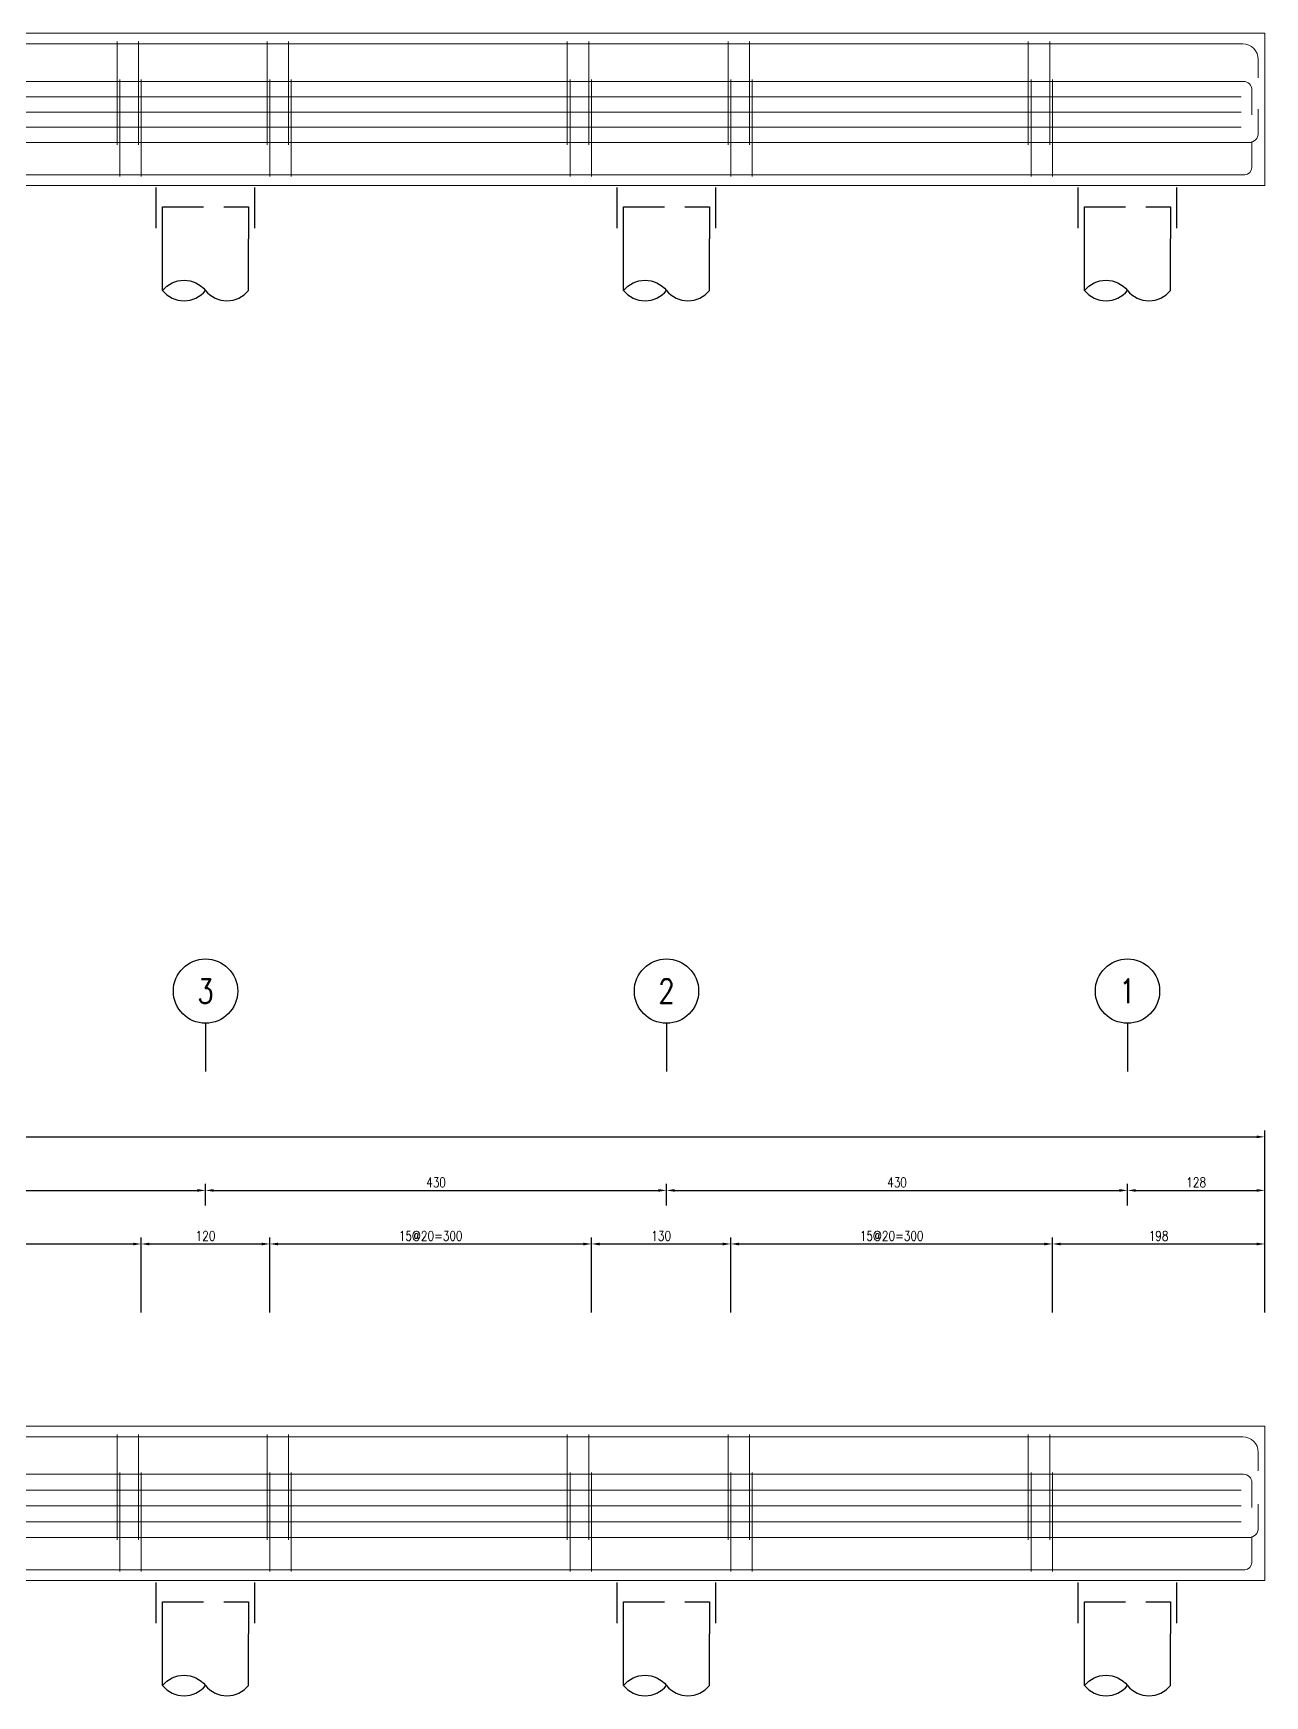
# Model space of a CAD drawing. Extents: x -4754 to 4976, y -19960 to 3841.
# Drawn here: x 2783 to 3932, y -3996 to -2445 of the extents above; entities that cross this region are included whole.
import ezdxf
from ezdxf.enums import TextEntityAlignment as Align

# ---------------------------------------------------------------- set-up
doc = ezdxf.new("R2010")
doc.units = 0
doc.header["$LTSCALE"] = 3
doc.linetypes.add('DASHED', pattern=[19.05, 12.7, -6.35])
doc.layers.get('0').update_dxf_attribs({"linetype": 'CONTINUOUS'})
doc.layers.add('HB_0', color=7, linetype='CONTINUOUS', transparency=0.5)
doc.layers.add('HB_DIM', color=1, linetype='CONTINUOUS')
doc.layers.add('鋼筋', color=3, linetype='CONTINUOUS')
doc.styles.get("Standard").update_dxf_attribs({"font": 'ROMANS.shx', "width": 0.8, "bigfont": 'chineset.shx'})
doc.dimstyles.new('30', dxfattribs={"dimscale": 3, "dimtxt": 3, "dimasz": 2.5, "dimexe": 2, "dimexo": 2, "dimgap": 1, "dimtad": 1, "dimdsep": 46, "dimtxsty": 'Standard', "dimcen": 0, "dimclrd": 256, "dimclre": 256, "dimclrt": 2, "dimadec": 0, "dimazin": 0, "dimtfac": 1, "dimtix": 1, "dimtmove": 2, "dimatfit": 3, "dimfxl": 1, "dimtolj": 1, "dimtzin": 0, "dimarcsym": 0})

# ---------------------------------------------------------------- blocks, each defined once
blk = doc.blocks.new('pile_vertical')
at = {"color": 252, "linetype": 'DASHED'}
for p, q in [((-46, -40), (-46, 0)), ((46, -40), (46, 0))]:
    blk.add_line(p, q, dxfattribs=at)
at = {"linetype": 'Continuous'}
for p, q in [((-40, -98.1), (-40, -50)), ((40, -98.1), (40, -50))]:
    blk.add_line(p, q, dxfattribs=at)
at = {"color": 252, "linetype": 'DASHED'}
blk.add_lwpolyline([(-40, -50), (-40, -20), (40, -20), (40, -50)], dxfattribs=at)
at = {"linetype": 'Continuous'}
for points in [[(-40, -98.1, -0.48), (0, -98.1, 0.48), (40, -98.1, 0.48)], [(-40, -98.1, 0.48), (0, -98.1, 0.48)]]:
    blk.add_lwpolyline(points, format="xyb", dxfattribs=at)
blk = doc.blocks.new('line_guide')
at = {"color": 4, "linetype": 'Continuous'}
blk.add_line((0, 0), (0, -45), dxfattribs=at)
blk.add_circle((0, 30), 30, dxfattribs=at)
at = {"color": 4, "linetype": 'Continuous', "width": 0.8}
blk.add_attdef('A', text='', height=22.5, dxfattribs=at).set_placement((0, 30), align=Align.MIDDLE)
blk = doc.blocks.new('*D162')
at = {"layer": 'HB_DIM', "linetype": 'Continuous', "lineweight": -2}
for p, q in [((2563.6, -3638.8), (2563.6, -3568.8)), ((2883.6, -3638.8), (2883.6, -3568.8)), ((2571.1, -3574.8), (2876.1, -3574.8))]:
    blk.add_line(p, q, dxfattribs=at)
at = {"layer": 'HB_DIM'}
for points in [[(2571.1, -3573.6), (2571.1, -3576.1), (2563.6, -3574.8)], [(2876.1, -3576.1), (2876.1, -3573.6), (2883.6, -3574.8)]]:
    blk.add_solid(points, dxfattribs=at)
at = {"layer": 'HB_DIM', "color": 2, "linetype": 'Continuous', "insert": (2723.6, -3567.3), "char_height": 9, "attachment_point": 5, "rotation": 0}
blk.add_mtext('\\A1;16@20=320', dxfattribs=at)
blk = doc.blocks.new('*D163')
at = {"layer": 'HB_DIM', "linetype": 'Continuous', "lineweight": -2}
for p, q in [((2883.6, -3638.8), (2883.6, -3568.8)), ((3003.6, -3638.8), (3003.6, -3568.8)), ((2891.1, -3574.8), (2996.1, -3574.8))]:
    blk.add_line(p, q, dxfattribs=at)
at = {"layer": 'HB_DIM'}
for points in [[(2891.1, -3573.6), (2891.1, -3576.1), (2883.6, -3574.8)], [(2996.1, -3576.1), (2996.1, -3573.6), (3003.6, -3574.8)]]:
    blk.add_solid(points, dxfattribs=at)
at = {"layer": 'HB_DIM', "color": 2, "linetype": 'Continuous', "insert": (2943.6, -3567.3), "char_height": 9, "attachment_point": 5, "rotation": 0}
blk.add_mtext('\\A1;120', dxfattribs=at)
blk = doc.blocks.new('*D164')
at = {"layer": 'HB_DIM', "linetype": 'Continuous', "lineweight": -2}
for p, q in [((3003.6, -3638.8), (3003.6, -3568.8)), ((3303.6, -3638.8), (3303.6, -3568.8)), ((3011.1, -3574.8), (3296.1, -3574.8))]:
    blk.add_line(p, q, dxfattribs=at)
at = {"layer": 'HB_DIM'}
for points in [[(3011.1, -3573.6), (3011.1, -3576.1), (3003.6, -3574.8)], [(3296.1, -3576.1), (3296.1, -3573.6), (3303.6, -3574.8)]]:
    blk.add_solid(points, dxfattribs=at)
at = {"layer": 'HB_DIM', "color": 2, "linetype": 'Continuous', "insert": (3153.6, -3567.3), "char_height": 9, "attachment_point": 5, "rotation": 0}
blk.add_mtext('\\A1;15@20=300', dxfattribs=at)
blk = doc.blocks.new('*D165')
at = {"layer": 'HB_DIM', "linetype": 'Continuous', "lineweight": -2}
for p, q in [((3303.6, -3638.8), (3303.6, -3568.8)), ((3433.6, -3638.8), (3433.6, -3568.8)), ((3311.1, -3574.8), (3426.1, -3574.8))]:
    blk.add_line(p, q, dxfattribs=at)
at = {"layer": 'HB_DIM'}
for points in [[(3311.1, -3573.6), (3311.1, -3576.1), (3303.6, -3574.8)], [(3426.1, -3576.1), (3426.1, -3573.6), (3433.6, -3574.8)]]:
    blk.add_solid(points, dxfattribs=at)
at = {"layer": 'HB_DIM', "color": 2, "linetype": 'Continuous', "insert": (3368.6, -3567.3), "char_height": 9, "attachment_point": 5, "rotation": 0}
blk.add_mtext('\\A1;130', dxfattribs=at)
blk = doc.blocks.new('*D166')
at = {"layer": 'HB_DIM', "linetype": 'Continuous', "lineweight": -2}
for p, q in [((3433.6, -3638.8), (3433.6, -3568.8)), ((3733.6, -3638.8), (3733.6, -3568.8)), ((3441.1, -3574.8), (3726.1, -3574.8))]:
    blk.add_line(p, q, dxfattribs=at)
at = {"layer": 'HB_DIM'}
for points in [[(3441.1, -3573.6), (3441.1, -3576.1), (3433.6, -3574.8)], [(3726.1, -3576.1), (3726.1, -3573.6), (3733.6, -3574.8)]]:
    blk.add_solid(points, dxfattribs=at)
at = {"layer": 'HB_DIM', "color": 2, "linetype": 'Continuous', "insert": (3583.6, -3567.3), "char_height": 9, "attachment_point": 5, "rotation": 0}
blk.add_mtext('\\A1;15@20=300', dxfattribs=at)
blk = doc.blocks.new('*D167')
at = {"layer": 'HB_DIM', "linetype": 'Continuous', "lineweight": -2}
for p, q in [((3733.6, -3638.8), (3733.6, -3568.8)), ((3931.6, -3638.8), (3931.6, -3568.8)), ((3741.1, -3574.8), (3924.1, -3574.8))]:
    blk.add_line(p, q, dxfattribs=at)
at = {"layer": 'HB_DIM'}
for points in [[(3741.1, -3573.6), (3741.1, -3576.1), (3733.6, -3574.8)], [(3924.1, -3576.1), (3924.1, -3573.6), (3931.6, -3574.8)]]:
    blk.add_solid(points, dxfattribs=at)
at = {"layer": 'HB_DIM', "color": 2, "linetype": 'Continuous', "insert": (3832.6, -3567.3), "char_height": 9, "attachment_point": 5, "rotation": 0}
blk.add_mtext('\\A1;198', dxfattribs=at)
blk = doc.blocks.new('*D168')
at = {"layer": 'HB_DIM', "linetype": 'Continuous', "lineweight": -2}
for p, q in [((-265.4, -3638.8), (-265.4, -3468.8)), ((-257.9, -3474.8), (3924.1, -3474.8)), ((3931.6, -3638.8), (3931.6, -3468.8))]:
    blk.add_line(p, q, dxfattribs=at)
at = {"layer": 'HB_DIM'}
for points in [[(-257.9, -3473.6), (-257.9, -3476.1), (-265.4, -3474.8)], [(3924.1, -3476.1), (3924.1, -3473.6), (3931.6, -3474.8)]]:
    blk.add_solid(points, dxfattribs=at)
at = {"layer": 'HB_DIM', "color": 2, "linetype": 'Continuous', "insert": (1833.1, -3467.3), "char_height": 9, "attachment_point": 5, "rotation": 0}
blk.add_mtext('\\A1;4197', dxfattribs=at)
blk = doc.blocks.new('*D176')
at = {"layer": 'HB_DIM', "linetype": 'Continuous', "lineweight": -2}
for p, q in [((2503.6, -3538.8), (2503.6, -3518.8)), ((2943.6, -3538.8), (2943.6, -3518.8)), ((2511.1, -3524.8), (2936.1, -3524.8))]:
    blk.add_line(p, q, dxfattribs=at)
at = {"layer": 'HB_DIM'}
for points in [[(2511.1, -3523.6), (2511.1, -3526.1), (2503.6, -3524.8)], [(2936.1, -3526.1), (2936.1, -3523.6), (2943.6, -3524.8)]]:
    blk.add_solid(points, dxfattribs=at)
at = {"layer": 'HB_DIM', "color": 2, "linetype": 'Continuous', "insert": (2723.6, -3517.3), "char_height": 9, "attachment_point": 5, "rotation": 0}
blk.add_mtext('\\A1;440', dxfattribs=at)
blk = doc.blocks.new('*D177')
at = {"layer": 'HB_DIM', "linetype": 'Continuous', "lineweight": -2}
for p, q in [((2943.6, -3538.8), (2943.6, -3518.8)), ((3373.6, -3538.8), (3373.6, -3518.8)), ((2951.1, -3524.8), (3366.1, -3524.8))]:
    blk.add_line(p, q, dxfattribs=at)
at = {"layer": 'HB_DIM'}
for points in [[(2951.1, -3523.6), (2951.1, -3526.1), (2943.6, -3524.8)], [(3366.1, -3526.1), (3366.1, -3523.6), (3373.6, -3524.8)]]:
    blk.add_solid(points, dxfattribs=at)
at = {"layer": 'HB_DIM', "color": 2, "linetype": 'Continuous', "insert": (3158.6, -3517.3), "char_height": 9, "attachment_point": 5, "rotation": 0}
blk.add_mtext('\\A1;430', dxfattribs=at)
blk = doc.blocks.new('*D178')
at = {"layer": 'HB_DIM', "linetype": 'Continuous', "lineweight": -2}
for p, q in [((3373.6, -3538.8), (3373.6, -3518.8)), ((3803.6, -3538.8), (3803.6, -3518.8)), ((3381.1, -3524.8), (3796.1, -3524.8))]:
    blk.add_line(p, q, dxfattribs=at)
at = {"layer": 'HB_DIM'}
for points in [[(3381.1, -3523.6), (3381.1, -3526.1), (3373.6, -3524.8)], [(3796.1, -3526.1), (3796.1, -3523.6), (3803.6, -3524.8)]]:
    blk.add_solid(points, dxfattribs=at)
at = {"layer": 'HB_DIM', "color": 2, "linetype": 'Continuous', "insert": (3588.6, -3517.3), "char_height": 9, "attachment_point": 5, "rotation": 0}
blk.add_mtext('\\A1;430', dxfattribs=at)
blk = doc.blocks.new('*D179')
at = {"layer": 'HB_DIM', "linetype": 'Continuous', "lineweight": -2}
for p, q in [((3803.6, -3538.8), (3803.6, -3518.8)), ((3931.6, -3638.8), (3931.6, -3518.8)), ((3811.1, -3524.8), (3924.1, -3524.8))]:
    blk.add_line(p, q, dxfattribs=at)
at = {"layer": 'HB_DIM'}
for points in [[(3811.1, -3523.6), (3811.1, -3526.1), (3803.6, -3524.8)], [(3924.1, -3526.1), (3924.1, -3523.6), (3931.6, -3524.8)]]:
    blk.add_solid(points, dxfattribs=at)
at = {"layer": 'HB_DIM', "color": 2, "linetype": 'Continuous', "insert": (3867.6, -3517.3), "char_height": 9, "attachment_point": 5, "rotation": 0}
blk.add_mtext('\\A1;128', dxfattribs=at)

msp = doc.modelspace()

# ---------------------------------------------------------------- linework, layer by layer
at = {"layer": 'HB_0', "lineweight": 5}
for points in [[(-265.427, -2586.802), (-265.427, -2444.802), (3931.573, -2444.802), (3931.573, -2586.802), (-265.427, -2586.802)], [(-265.427, -3888.802), (-265.427, -3744.802), (3931.573, -3744.802), (3931.573, -3888.802), (-265.427, -3888.802)]]:
    msp.add_lwpolyline(points, dxfattribs=at)
at = {"layer": '鋼筋', "lineweight": 5}
for p, q in [((-244.937, -2454.802, -38), (3911.083, -2454.802, -38)), ((-244.937, -2454.802, -27.143), (3911.083, -2454.802, -27.143)), ((-244.937, -2454.802, -16.286), (3911.083, -2454.802, -16.286)), ((-244.937, -2454.802, -5.429), (3911.083, -2454.802, -5.429)), ((-244.937, -2454.802, 5.429), (3911.083, -2454.802, 5.429)), ((-244.937, -2454.802, 16.286), (3911.083, -2454.802, 16.286)), ((-244.937, -2454.802, 27.143), (3911.083, -2454.802, 27.143)), ((-244.937, -2454.802, 38), (3911.083, -2454.802, 38)), ((2861.033, -2463.352, 33.895), (2861.033, -2455.732, 33.895)), ((2861.033, -2455.732, 40.245), (2861.033, -2545.872, 40.245)), ((2861.033, -2545.872, -40.245), (2861.033, -2455.732, -40.245)), ((2861.033, -2455.732, -33.895), (2861.033, -2463.352, -33.895)), ((2881.033, -2463.352, 33.895), (2881.033, -2455.732, 33.895)), ((2881.033, -2455.732, 40.245), (2881.033, -2545.872, 40.245)), ((2881.033, -2545.872, -40.245), (2881.033, -2455.732, -40.245)), ((2881.033, -2455.732, -33.895), (2881.033, -2463.352, -33.895)), ((3001.033, -2463.352, 33.895), (3001.033, -2455.732, 33.895)), ((3001.033, -2455.732, 40.245), (3001.033, -2545.872, 40.245)), ((3001.033, -2545.872, -40.245), (3001.033, -2455.732, -40.245)), ((3001.033, -2455.732, -33.895), (3001.033, -2463.352, -33.895)), ((3021.033, -2463.352, 33.895), (3021.033, -2455.732, 33.895)), ((3021.033, -2455.732, 40.245), (3021.033, -2545.872, 40.245)), ((3021.033, -2545.872, -40.245), (3021.033, -2455.732, -40.245)), ((3021.033, -2455.732, -33.895), (3021.033, -2463.352, -33.895)), ((3281.033, -2463.352, 33.895), (3281.033, -2455.732, 33.895)), ((3281.033, -2455.732, 40.245), (3281.033, -2545.872, 40.245)), ((3281.033, -2545.872, -40.245), (3281.033, -2455.732, -40.245)), ((3281.033, -2455.732, -33.895), (3281.033, -2463.352, -33.895)), ((3301.033, -2463.352, 33.895), (3301.033, -2455.732, 33.895)), ((3301.033, -2455.732, 40.245), (3301.033, -2545.872, 40.245)), ((3301.033, -2545.872, -40.245), (3301.033, -2455.732, -40.245)), ((3301.033, -2455.732, -33.895), (3301.033, -2463.352, -33.895)), ((3431.033, -2463.352, 33.895), (3431.033, -2455.732, 33.895)), ((3431.033, -2455.732, 40.245), (3431.033, -2545.872, 40.245)), ((3431.033, -2545.872, -40.245), (3431.033, -2455.732, -40.245)), ((3431.033, -2455.732, -33.895), (3431.033, -2463.352, -33.895)), ((3451.033, -2463.352, 33.895), (3451.033, -2455.732, 33.895)), ((3451.033, -2455.732, 40.245), (3451.033, -2545.872, 40.245)), ((3451.033, -2545.872, -40.245), (3451.033, -2455.732, -40.245)), ((3451.033, -2455.732, -33.895), (3451.033, -2463.352, -33.895)), ((3711.033, -2463.352, 33.895), (3711.033, -2455.732, 33.895)), ((3711.033, -2455.732, 40.245), (3711.033, -2545.872, 40.245)), ((3711.033, -2545.872, -40.245), (3711.033, -2455.732, -40.245)), ((3711.033, -2455.732, -33.895), (3711.033, -2463.352, -33.895)), ((3731.033, -2463.352, 33.895), (3731.033, -2455.732, 33.895)), ((3731.033, -2455.732, 40.245), (3731.033, -2545.872, 40.245)), ((3731.033, -2545.872, -40.245), (3731.033, -2455.732, -40.245)), ((3731.033, -2455.732, -33.895), (3731.033, -2463.352, -33.895)), ((3925.573, -2469.292, -38), (3925.573, -2486.412, -38)), ((3925.573, -2469.292, -27.143), (3925.573, -2486.412, -27.143)), ((3925.573, -2469.292, -16.286), (3925.573, -2486.412, -16.286)), ((3925.573, -2469.292, -5.429), (3925.573, -2486.412, -5.429)), ((3925.573, -2469.292, 5.429), (3925.573, -2486.412, 5.429)), ((3925.573, -2469.292, 16.286), (3925.573, -2486.412, 16.286)), ((3925.573, -2469.292, 27.143), (3925.573, -2486.412, 27.143)), ((3925.573, -2469.292, 38), (3925.573, -2486.412, 38)), ((-245.657, -2489.802, -50), (3911.803, -2489.802, -50)), ((-245.657, -2489.802, -35.714), (3911.803, -2489.802, -35.714)), ((-245.657, -2489.802, -21.429), (3911.803, -2489.802, -21.429)), ((-245.657, -2489.802, -7.143), (3911.803, -2489.802, -7.143)), ((-245.657, -2489.802, 7.143), (3911.803, -2489.802, 7.143)), ((-245.657, -2489.802, 21.429), (3911.803, -2489.802, 21.429)), ((-245.657, -2489.802, 35.714), (3911.803, -2489.802, 35.714)), ((-245.657, -2489.802, 50), (3911.803, -2489.802, 50)), ((2863.573, -2498.852, 45.395), (2863.573, -2491.232, 45.395)), ((2863.573, -2491.232, 51.745), (2863.573, -2575.372, 51.745)), ((2863.573, -2575.372, -51.745), (2863.573, -2491.232, -51.745)), ((2863.573, -2491.232, -45.395), (2863.573, -2498.852, -45.395)), ((2883.573, -2498.852, 45.395), (2883.573, -2491.232, 45.395)), ((2883.573, -2491.232, 51.745), (2883.573, -2575.372, 51.745)), ((2883.573, -2575.372, -51.745), (2883.573, -2491.232, -51.745)), ((2883.573, -2491.232, -45.395), (2883.573, -2498.852, -45.395)), ((3003.573, -2498.852, 45.395), (3003.573, -2491.232, 45.395)), ((3003.573, -2491.232, 51.745), (3003.573, -2575.372, 51.745)), ((3003.573, -2575.372, -51.745), (3003.573, -2491.232, -51.745)), ((3003.573, -2491.232, -45.395), (3003.573, -2498.852, -45.395)), ((3023.573, -2498.852, 45.395), (3023.573, -2491.232, 45.395)), ((3023.573, -2491.232, 51.745), (3023.573, -2575.372, 51.745)), ((3023.573, -2575.372, -51.745), (3023.573, -2491.232, -51.745)), ((3023.573, -2491.232, -45.395), (3023.573, -2498.852, -45.395)), ((3283.573, -2498.852, 45.395), (3283.573, -2491.232, 45.395)), ((3283.573, -2491.232, 51.745), (3283.573, -2575.372, 51.745)), ((3283.573, -2575.372, -51.745), (3283.573, -2491.232, -51.745)), ((3283.573, -2491.232, -45.395), (3283.573, -2498.852, -45.395)), ((3303.573, -2498.852, 45.395), (3303.573, -2491.232, 45.395)), ((3303.573, -2491.232, 51.745), (3303.573, -2575.372, 51.745)), ((3303.573, -2575.372, -51.745), (3303.573, -2491.232, -51.745)), ((3303.573, -2491.232, -45.395), (3303.573, -2498.852, -45.395)), ((3433.573, -2498.852, 45.395), (3433.573, -2491.232, 45.395)), ((3433.573, -2491.232, 51.745), (3433.573, -2575.372, 51.745)), ((3433.573, -2575.372, -51.745), (3433.573, -2491.232, -51.745)), ((3433.573, -2491.232, -45.395), (3433.573, -2498.852, -45.395)), ((3453.573, -2498.852, 45.395), (3453.573, -2491.232, 45.395)), ((3453.573, -2491.232, 51.745), (3453.573, -2575.372, 51.745)), ((3453.573, -2575.372, -51.745), (3453.573, -2491.232, -51.745)), ((3453.573, -2491.232, -45.395), (3453.573, -2498.852, -45.395)), ((3713.573, -2498.852, 45.395), (3713.573, -2491.232, 45.395)), ((3713.573, -2491.232, 51.745), (3713.573, -2575.372, 51.745)), ((3713.573, -2575.372, -51.745), (3713.573, -2491.232, -51.745)), ((3713.573, -2491.232, -45.395), (3713.573, -2498.852, -45.395)), ((3733.573, -2498.852, 45.395), (3733.573, -2491.232, 45.395)), ((3733.573, -2491.232, 51.745), (3733.573, -2575.372, 51.745)), ((3733.573, -2575.372, -51.745), (3733.573, -2491.232, -51.745)), ((3733.573, -2491.232, -45.395), (3733.573, -2498.852, -45.395)), ((3919.573, -2497.572, -50), (3919.573, -2520.912, -50)), ((3919.573, -2497.572, -35.714), (3919.573, -2520.912, -35.714)), ((3919.573, -2497.572, -21.429), (3919.573, -2520.912, -21.429)), ((3919.573, -2497.572, -7.143), (3919.573, -2520.912, -7.143)), ((3919.573, -2497.572, 7.143), (3919.573, -2520.912, 7.143)), ((3919.573, -2497.572, 21.429), (3919.573, -2520.912, 21.429)), ((3919.573, -2497.572, 35.714), (3919.573, -2520.912, 35.714)), ((3919.573, -2497.572, 50), (3919.573, -2520.912, 50)), ((-243.427, -2504.052, -50), (3909.573, -2504.052, -50)), ((-243.427, -2504.052, 50), (3909.573, -2504.052, 50)), ((-243.427, -2518.302, -50), (3909.573, -2518.302, -50)), ((-243.427, -2518.302, 50), (3909.573, -2518.302, 50)), ((3925.573, -2537.912, -50), (3925.573, -2515.532, -50)), ((3925.573, -2537.912, -35.714), (3925.573, -2515.532, -35.714)), ((3925.573, -2537.912, -21.429), (3925.573, -2515.532, -21.429)), ((3925.573, -2537.912, -7.143), (3925.573, -2515.532, -7.143)), ((3925.573, -2537.912, 7.143), (3925.573, -2515.532, 7.143)), ((3925.573, -2537.912, 21.429), (3925.573, -2515.532, 21.429)), ((3925.573, -2537.912, 35.714), (3925.573, -2515.532, 35.714)), ((3925.573, -2537.912, 50), (3925.573, -2515.532, 50)), ((-243.427, -2532.552, -50), (3909.573, -2532.552, -50)), ((-243.427, -2532.552, 50), (3909.573, -2532.552, 50)), ((-250.537, -2546.802, -50), (3916.683, -2546.802, -50)), ((-250.537, -2546.802, -35.714), (3916.683, -2546.802, -35.714)), ((-250.537, -2546.802, -21.429), (3916.683, -2546.802, -21.429)), ((-250.537, -2546.802, -7.143), (3916.683, -2546.802, -7.143)), ((-250.537, -2546.802, 7.143), (3916.683, -2546.802, 7.143)), ((-250.537, -2546.802, 21.429), (3916.683, -2546.802, 21.429)), ((-250.537, -2546.802, 35.714), (3916.683, -2546.802, 35.714)), ((-250.537, -2546.802, 50), (3916.683, -2546.802, 50)), ((2861.033, -2549.047, 37.07), (2861.033, -2549.047, -37.07)), ((2881.033, -2549.047, 37.07), (2881.033, -2549.047, -37.07)), ((3001.033, -2549.047, 37.07), (3001.033, -2549.047, -37.07)), ((3021.033, -2549.047, 37.07), (3021.033, -2549.047, -37.07)), ((3281.033, -2549.047, 37.07), (3281.033, -2549.047, -37.07)), ((3301.033, -2549.047, 37.07), (3301.033, -2549.047, -37.07)), ((3431.033, -2549.047, 37.07), (3431.033, -2549.047, -37.07)), ((3451.033, -2549.047, 37.07), (3451.033, -2549.047, -37.07)), ((3711.033, -2549.047, 37.07), (3711.033, -2549.047, -37.07)), ((3731.033, -2549.047, 37.07), (3731.033, -2549.047, -37.07)), ((3919.573, -2570.117, -50), (3919.573, -2545.847, -50)), ((3919.573, -2570.117, -35.714), (3919.573, -2545.847, -35.714)), ((3919.573, -2570.117, -21.429), (3919.573, -2545.847, -21.429)), ((3919.573, -2570.117, -7.143), (3919.573, -2545.847, -7.143)), ((3919.573, -2570.117, 7.143), (3919.573, -2545.847, 7.143)), ((3919.573, -2570.117, 21.429), (3919.573, -2545.847, 21.429)), ((3919.573, -2570.117, 35.714), (3919.573, -2545.847, 35.714)), ((3919.573, -2570.117, 50), (3919.573, -2545.847, 50)), ((-246.742, -2576.802, -50), (3912.888, -2576.802, -50)), ((-246.742, -2576.802, -35.714), (3912.888, -2576.802, -35.714)), ((-246.742, -2576.802, -21.429), (3912.888, -2576.802, -21.429)), ((-246.742, -2576.802, -7.143), (3912.888, -2576.802, -7.143)), ((-246.742, -2576.802, 7.143), (3912.888, -2576.802, 7.143)), ((-246.742, -2576.802, 21.429), (3912.888, -2576.802, 21.429)), ((-246.742, -2576.802, 35.714), (3912.888, -2576.802, 35.714)), ((-246.742, -2576.802, 50), (3912.888, -2576.802, 50)), ((2863.573, -2578.547, 48.57), (2863.573, -2578.547, -48.57)), ((2883.573, -2578.547, 48.57), (2883.573, -2578.547, -48.57)), ((3003.573, -2578.547, 48.57), (3003.573, -2578.547, -48.57)), ((3023.573, -2578.547, 48.57), (3023.573, -2578.547, -48.57)), ((3283.573, -2578.547, 48.57), (3283.573, -2578.547, -48.57)), ((3303.573, -2578.547, 48.57), (3303.573, -2578.547, -48.57)), ((3433.573, -2578.547, 48.57), (3433.573, -2578.547, -48.57)), ((3453.573, -2578.547, 48.57), (3453.573, -2578.547, -48.57)), ((3713.573, -2578.547, 48.57), (3713.573, -2578.547, -48.57)), ((3733.573, -2578.547, 48.57), (3733.573, -2578.547, -48.57)), ((-244.937, -3754.802, -38), (3911.083, -3754.802, -38)), ((-244.937, -3754.802, -27.143), (3911.083, -3754.802, -27.143)), ((-244.937, -3754.802, -16.286), (3911.083, -3754.802, -16.286)), ((-244.937, -3754.802, -5.429), (3911.083, -3754.802, -5.429)), ((-244.937, -3754.802, 5.429), (3911.083, -3754.802, 5.429)), ((-244.937, -3754.802, 16.286), (3911.083, -3754.802, 16.286)), ((-244.937, -3754.802, 27.143), (3911.083, -3754.802, 27.143)), ((-244.937, -3754.802, 38), (3911.083, -3754.802, 38)), ((2861.033, -3763.352, 33.895), (2861.033, -3755.732, 33.895)), ((2861.033, -3755.732, 40.245), (2861.033, -3847.872, 40.245)), ((2861.033, -3847.872, -40.245), (2861.033, -3755.732, -40.245)), ((2861.033, -3755.732, -33.895), (2861.033, -3763.352, -33.895)), ((2881.033, -3763.352, 33.895), (2881.033, -3755.732, 33.895)), ((2881.033, -3755.732, 40.245), (2881.033, -3847.872, 40.245)), ((2881.033, -3847.872, -40.245), (2881.033, -3755.732, -40.245)), ((2881.033, -3755.732, -33.895), (2881.033, -3763.352, -33.895)), ((3001.033, -3763.352, 33.895), (3001.033, -3755.732, 33.895)), ((3001.033, -3755.732, 40.245), (3001.033, -3847.872, 40.245)), ((3001.033, -3847.872, -40.245), (3001.033, -3755.732, -40.245)), ((3001.033, -3755.732, -33.895), (3001.033, -3763.352, -33.895)), ((3021.033, -3763.352, 33.895), (3021.033, -3755.732, 33.895)), ((3021.033, -3755.732, 40.245), (3021.033, -3847.872, 40.245)), ((3021.033, -3847.872, -40.245), (3021.033, -3755.732, -40.245)), ((3021.033, -3755.732, -33.895), (3021.033, -3763.352, -33.895)), ((3281.033, -3763.352, 33.895), (3281.033, -3755.732, 33.895)), ((3281.033, -3755.732, 40.245), (3281.033, -3847.872, 40.245)), ((3281.033, -3847.872, -40.245), (3281.033, -3755.732, -40.245)), ((3281.033, -3755.732, -33.895), (3281.033, -3763.352, -33.895)), ((3301.033, -3763.352, 33.895), (3301.033, -3755.732, 33.895)), ((3301.033, -3755.732, 40.245), (3301.033, -3847.872, 40.245)), ((3301.033, -3847.872, -40.245), (3301.033, -3755.732, -40.245)), ((3301.033, -3755.732, -33.895), (3301.033, -3763.352, -33.895)), ((3431.033, -3763.352, 33.895), (3431.033, -3755.732, 33.895)), ((3431.033, -3755.732, 40.245), (3431.033, -3847.872, 40.245)), ((3431.033, -3847.872, -40.245), (3431.033, -3755.732, -40.245)), ((3431.033, -3755.732, -33.895), (3431.033, -3763.352, -33.895)), ((3451.033, -3763.352, 33.895), (3451.033, -3755.732, 33.895)), ((3451.033, -3755.732, 40.245), (3451.033, -3847.872, 40.245)), ((3451.033, -3847.872, -40.245), (3451.033, -3755.732, -40.245)), ((3451.033, -3755.732, -33.895), (3451.033, -3763.352, -33.895)), ((3711.033, -3763.352, 33.895), (3711.033, -3755.732, 33.895)), ((3711.033, -3755.732, 40.245), (3711.033, -3847.872, 40.245)), ((3711.033, -3847.872, -40.245), (3711.033, -3755.732, -40.245)), ((3711.033, -3755.732, -33.895), (3711.033, -3763.352, -33.895)), ((3731.033, -3763.352, 33.895), (3731.033, -3755.732, 33.895)), ((3731.033, -3755.732, 40.245), (3731.033, -3847.872, 40.245)), ((3731.033, -3847.872, -40.245), (3731.033, -3755.732, -40.245)), ((3731.033, -3755.732, -33.895), (3731.033, -3763.352, -33.895)), ((3925.573, -3769.292, -38), (3925.573, -3786.412, -38)), ((3925.573, -3769.292, -27.143), (3925.573, -3786.412, -27.143)), ((3925.573, -3769.292, -16.286), (3925.573, -3786.412, -16.286)), ((3925.573, -3769.292, -5.429), (3925.573, -3786.412, -5.429)), ((3925.573, -3769.292, 5.429), (3925.573, -3786.412, 5.429)), ((3925.573, -3769.292, 16.286), (3925.573, -3786.412, 16.286)), ((3925.573, -3769.292, 27.143), (3925.573, -3786.412, 27.143)), ((3925.573, -3769.292, 38), (3925.573, -3786.412, 38)), ((-245.657, -3789.802, -50), (3911.803, -3789.802, -50)), ((-245.657, -3789.802, -35.714), (3911.803, -3789.802, -35.714)), ((-245.657, -3789.802, -21.429), (3911.803, -3789.802, -21.429)), ((-245.657, -3789.802, -7.143), (3911.803, -3789.802, -7.143)), ((-245.657, -3789.802, 7.143), (3911.803, -3789.802, 7.143)), ((-245.657, -3789.802, 21.429), (3911.803, -3789.802, 21.429)), ((-245.657, -3789.802, 35.714), (3911.803, -3789.802, 35.714)), ((-245.657, -3789.802, 50), (3911.803, -3789.802, 50)), ((2863.573, -3798.852, 45.395), (2863.573, -3791.232, 45.395)), ((2863.573, -3791.232, 51.745), (2863.573, -3877.372, 51.745)), ((2863.573, -3877.372, -51.745), (2863.573, -3791.232, -51.745)), ((2863.573, -3791.232, -45.395), (2863.573, -3798.852, -45.395)), ((2883.573, -3798.852, 45.395), (2883.573, -3791.232, 45.395)), ((2883.573, -3791.232, 51.745), (2883.573, -3877.372, 51.745)), ((2883.573, -3877.372, -51.745), (2883.573, -3791.232, -51.745)), ((2883.573, -3791.232, -45.395), (2883.573, -3798.852, -45.395)), ((3003.573, -3798.852, 45.395), (3003.573, -3791.232, 45.395)), ((3003.573, -3791.232, 51.745), (3003.573, -3877.372, 51.745)), ((3003.573, -3877.372, -51.745), (3003.573, -3791.232, -51.745)), ((3003.573, -3791.232, -45.395), (3003.573, -3798.852, -45.395)), ((3023.573, -3798.852, 45.395), (3023.573, -3791.232, 45.395)), ((3023.573, -3791.232, 51.745), (3023.573, -3877.372, 51.745)), ((3023.573, -3877.372, -51.745), (3023.573, -3791.232, -51.745)), ((3023.573, -3791.232, -45.395), (3023.573, -3798.852, -45.395)), ((3283.573, -3798.852, 45.395), (3283.573, -3791.232, 45.395)), ((3283.573, -3791.232, 51.745), (3283.573, -3877.372, 51.745)), ((3283.573, -3877.372, -51.745), (3283.573, -3791.232, -51.745)), ((3283.573, -3791.232, -45.395), (3283.573, -3798.852, -45.395)), ((3303.573, -3798.852, 45.395), (3303.573, -3791.232, 45.395)), ((3303.573, -3791.232, 51.745), (3303.573, -3877.372, 51.745)), ((3303.573, -3877.372, -51.745), (3303.573, -3791.232, -51.745)), ((3303.573, -3791.232, -45.395), (3303.573, -3798.852, -45.395)), ((3433.573, -3798.852, 45.395), (3433.573, -3791.232, 45.395)), ((3433.573, -3791.232, 51.745), (3433.573, -3877.372, 51.745)), ((3433.573, -3877.372, -51.745), (3433.573, -3791.232, -51.745)), ((3433.573, -3791.232, -45.395), (3433.573, -3798.852, -45.395)), ((3453.573, -3798.852, 45.395), (3453.573, -3791.232, 45.395)), ((3453.573, -3791.232, 51.745), (3453.573, -3877.372, 51.745)), ((3453.573, -3877.372, -51.745), (3453.573, -3791.232, -51.745)), ((3453.573, -3791.232, -45.395), (3453.573, -3798.852, -45.395)), ((3713.573, -3798.852, 45.395), (3713.573, -3791.232, 45.395)), ((3713.573, -3791.232, 51.745), (3713.573, -3877.372, 51.745)), ((3713.573, -3877.372, -51.745), (3713.573, -3791.232, -51.745)), ((3713.573, -3791.232, -45.395), (3713.573, -3798.852, -45.395)), ((3733.573, -3798.852, 45.395), (3733.573, -3791.232, 45.395)), ((3733.573, -3791.232, 51.745), (3733.573, -3877.372, 51.745)), ((3733.573, -3877.372, -51.745), (3733.573, -3791.232, -51.745)), ((3733.573, -3791.232, -45.395), (3733.573, -3798.852, -45.395)), ((3919.573, -3797.572, -50), (3919.573, -3820.912, -50)), ((3919.573, -3797.572, -35.714), (3919.573, -3820.912, -35.714)), ((3919.573, -3797.572, -21.429), (3919.573, -3820.912, -21.429)), ((3919.573, -3797.572, -7.143), (3919.573, -3820.912, -7.143)), ((3919.573, -3797.572, 7.143), (3919.573, -3820.912, 7.143)), ((3919.573, -3797.572, 21.429), (3919.573, -3820.912, 21.429)), ((3919.573, -3797.572, 35.714), (3919.573, -3820.912, 35.714)), ((3919.573, -3797.572, 50), (3919.573, -3820.912, 50)), ((-243.427, -3804.552, -50), (3909.573, -3804.552, -50)), ((-243.427, -3804.552, 50), (3909.573, -3804.552, 50)), ((-243.427, -3819.302, -50), (3909.573, -3819.302, -50)), ((-243.427, -3819.302, 50), (3909.573, -3819.302, 50)), ((3925.573, -3839.912, -50), (3925.573, -3817.532, -50)), ((3925.573, -3839.912, -35.714), (3925.573, -3817.532, -35.714)), ((3925.573, -3839.912, -21.429), (3925.573, -3817.532, -21.429)), ((3925.573, -3839.912, -7.143), (3925.573, -3817.532, -7.143)), ((3925.573, -3839.912, 7.143), (3925.573, -3817.532, 7.143)), ((3925.573, -3839.912, 21.429), (3925.573, -3817.532, 21.429)), ((3925.573, -3839.912, 35.714), (3925.573, -3817.532, 35.714)), ((3925.573, -3839.912, 50), (3925.573, -3817.532, 50)), ((-243.427, -3834.052, -50), (3909.573, -3834.052, -50)), ((-243.427, -3834.052, 50), (3909.573, -3834.052, 50)), ((3919.573, -3872.117, -50), (3919.573, -3847.847, -50)), ((3919.573, -3872.117, -35.714), (3919.573, -3847.847, -35.714)), ((3919.573, -3872.117, -21.429), (3919.573, -3847.847, -21.429)), ((3919.573, -3872.117, -7.143), (3919.573, -3847.847, -7.143)), ((3919.573, -3872.117, 7.143), (3919.573, -3847.847, 7.143)), ((3919.573, -3872.117, 21.429), (3919.573, -3847.847, 21.429)), ((3919.573, -3872.117, 35.714), (3919.573, -3847.847, 35.714)), ((3919.573, -3872.117, 50), (3919.573, -3847.847, 50)), ((-250.537, -3848.802, -50), (3916.683, -3848.802, -50)), ((-250.537, -3848.802, -35.714), (3916.683, -3848.802, -35.714)), ((-250.537, -3848.802, -21.429), (3916.683, -3848.802, -21.429)), ((-250.537, -3848.802, -7.143), (3916.683, -3848.802, -7.143)), ((-250.537, -3848.802, 7.143), (3916.683, -3848.802, 7.143)), ((-250.537, -3848.802, 21.429), (3916.683, -3848.802, 21.429)), ((-250.537, -3848.802, 35.714), (3916.683, -3848.802, 35.714)), ((-250.537, -3848.802, 50), (3916.683, -3848.802, 50)), ((2861.033, -3851.047, 37.07), (2861.033, -3851.047, -37.07)), ((2881.033, -3851.047, 37.07), (2881.033, -3851.047, -37.07)), ((3001.033, -3851.047, 37.07), (3001.033, -3851.047, -37.07)), ((3021.033, -3851.047, 37.07), (3021.033, -3851.047, -37.07)), ((3281.033, -3851.047, 37.07), (3281.033, -3851.047, -37.07)), ((3301.033, -3851.047, 37.07), (3301.033, -3851.047, -37.07)), ((3431.033, -3851.047, 37.07), (3431.033, -3851.047, -37.07)), ((3451.033, -3851.047, 37.07), (3451.033, -3851.047, -37.07)), ((3711.033, -3851.047, 37.07), (3711.033, -3851.047, -37.07)), ((3731.033, -3851.047, 37.07), (3731.033, -3851.047, -37.07)), ((-246.742, -3878.802, -50), (3912.888, -3878.802, -50)), ((-246.742, -3878.802, -35.714), (3912.888, -3878.802, -35.714)), ((-246.742, -3878.802, -21.429), (3912.888, -3878.802, -21.429)), ((-246.742, -3878.802, -7.143), (3912.888, -3878.802, -7.143)), ((-246.742, -3878.802, 7.143), (3912.888, -3878.802, 7.143)), ((-246.742, -3878.802, 21.429), (3912.888, -3878.802, 21.429)), ((-246.742, -3878.802, 35.714), (3912.888, -3878.802, 35.714)), ((-246.742, -3878.802, 50), (3912.888, -3878.802, 50)), ((2863.573, -3880.547, 48.57), (2863.573, -3880.547, -48.57)), ((2883.573, -3880.547, 48.57), (2883.573, -3880.547, -48.57)), ((3003.573, -3880.547, 48.57), (3003.573, -3880.547, -48.57)), ((3023.573, -3880.547, 48.57), (3023.573, -3880.547, -48.57)), ((3283.573, -3880.547, 48.57), (3283.573, -3880.547, -48.57)), ((3303.573, -3880.547, 48.57), (3303.573, -3880.547, -48.57)), ((3433.573, -3880.547, 48.57), (3433.573, -3880.547, -48.57)), ((3453.573, -3880.547, 48.57), (3453.573, -3880.547, -48.57)), ((3713.573, -3880.547, 48.57), (3713.573, -3880.547, -48.57)), ((3733.573, -3880.547, 48.57), (3733.573, -3880.547, -48.57))]:
    msp.add_line(p, q, dxfattribs=at)
at = {"layer": '鋼筋', "lineweight": 5, "extrusion": (1, -2.44929e-16, 0)}
for centre, start, end in [((-2455.732, 37.07, 2861.033), 270, 90), ((-2455.732, -37.07, 2861.033), 270, 90), ((-2455.732, 37.07, 2881.033), 270, 90), ((-2455.732, -37.07, 2881.033), 270, 90), ((-2455.732, 37.07, 3001.033), 270, 90), ((-2455.732, -37.07, 3001.033), 270, 90), ((-2455.732, 37.07, 3021.033), 270, 90), ((-2455.732, -37.07, 3021.033), 270, 90), ((-2455.732, 37.07, 3281.033), 270, 90), ((-2455.732, -37.07, 3281.033), 270, 90), ((-2455.732, 37.07, 3301.033), 270, 90), ((-2455.732, -37.07, 3301.033), 270, 90), ((-2455.732, 37.07, 3431.033), 270, 90), ((-2455.732, -37.07, 3431.033), 270, 90), ((-2455.732, 37.07, 3451.033), 270, 90), ((-2455.732, -37.07, 3451.033), 270, 90), ((-2455.732, 37.07, 3711.033), 270, 90), ((-2455.732, -37.07, 3711.033), 270, 90), ((-2455.732, 37.07, 3731.033), 270, 90), ((-2455.732, -37.07, 3731.033), 270, 90), ((-2491.232, 48.57, 2863.573), 270, 90), ((-2491.232, -48.57, 2863.573), 270, 90), ((-2491.232, 48.57, 2883.573), 270, 90), ((-2491.232, -48.57, 2883.573), 270, 90), ((-2491.232, 48.57, 3003.573), 270, 90), ((-2491.232, -48.57, 3003.573), 270, 90), ((-2491.232, 48.57, 3023.573), 270, 90), ((-2491.232, -48.57, 3023.573), 270, 90), ((-2491.232, 48.57, 3283.573), 270, 90), ((-2491.232, -48.57, 3283.573), 270, 90), ((-2491.232, 48.57, 3303.573), 270, 90), ((-2491.232, -48.57, 3303.573), 270, 90), ((-2491.232, 48.57, 3433.573), 270, 90), ((-2491.232, -48.57, 3433.573), 270, 90), ((-2491.232, 48.57, 3453.573), 270, 90), ((-2491.232, -48.57, 3453.573), 270, 90), ((-2491.232, 48.57, 3713.573), 270, 90), ((-2491.232, -48.57, 3713.573), 270, 90), ((-2491.232, 48.57, 3733.573), 270, 90), ((-2491.232, -48.57, 3733.573), 270, 90), ((-2545.872, 37.07, 2861.033), 90, 180), ((-2545.872, -37.07, 2861.033), 180, 270), ((-2545.872, 37.07, 2881.033), 90, 180), ((-2545.872, -37.07, 2881.033), 180, 270), ((-2545.872, 37.07, 3001.033), 90, 180), ((-2545.872, -37.07, 3001.033), 180, 270), ((-2545.872, 37.07, 3021.033), 90, 180), ((-2545.872, -37.07, 3021.033), 180, 270), ((-2545.872, 37.07, 3281.033), 90, 180), ((-2545.872, -37.07, 3281.033), 180, 270), ((-2545.872, 37.07, 3301.033), 90, 180), ((-2545.872, -37.07, 3301.033), 180, 270), ((-2545.872, 37.07, 3431.033), 90, 180), ((-2545.872, -37.07, 3431.033), 180, 270), ((-2545.872, 37.07, 3451.033), 90, 180), ((-2545.872, -37.07, 3451.033), 180, 270), ((-2545.872, 37.07, 3711.033), 90, 180), ((-2545.872, -37.07, 3711.033), 180, 270), ((-2545.872, 37.07, 3731.033), 90, 180), ((-2545.872, -37.07, 3731.033), 180, 270), ((-2575.372, 48.57, 2863.573), 90, 180), ((-2575.372, -48.57, 2863.573), 180, 270), ((-2575.372, 48.57, 2883.573), 90, 180), ((-2575.372, -48.57, 2883.573), 180, 270), ((-2575.372, 48.57, 3003.573), 90, 180), ((-2575.372, -48.57, 3003.573), 180, 270), ((-2575.372, 48.57, 3023.573), 90, 180), ((-2575.372, -48.57, 3023.573), 180, 270), ((-2575.372, 48.57, 3283.573), 90, 180), ((-2575.372, -48.57, 3283.573), 180, 270), ((-2575.372, 48.57, 3303.573), 90, 180), ((-2575.372, -48.57, 3303.573), 180, 270), ((-2575.372, 48.57, 3433.573), 90, 180), ((-2575.372, -48.57, 3433.573), 180, 270), ((-2575.372, 48.57, 3453.573), 90, 180), ((-2575.372, -48.57, 3453.573), 180, 270), ((-2575.372, 48.57, 3713.573), 90, 180), ((-2575.372, -48.57, 3713.573), 180, 270), ((-2575.372, 48.57, 3733.573), 90, 180), ((-2575.372, -48.57, 3733.573), 180, 270), ((-3755.732, 37.07, 2861.033), 270, 90), ((-3755.732, -37.07, 2861.033), 270, 90), ((-3755.732, 37.07, 2881.033), 270, 90), ((-3755.732, -37.07, 2881.033), 270, 90), ((-3755.732, 37.07, 3001.033), 270, 90), ((-3755.732, -37.07, 3001.033), 270, 90), ((-3755.732, 37.07, 3021.033), 270, 90), ((-3755.732, -37.07, 3021.033), 270, 90), ((-3755.732, 37.07, 3281.033), 270, 90), ((-3755.732, -37.07, 3281.033), 270, 90), ((-3755.732, 37.07, 3301.033), 270, 90), ((-3755.732, -37.07, 3301.033), 270, 90), ((-3755.732, 37.07, 3431.033), 270, 90), ((-3755.732, -37.07, 3431.033), 270, 90), ((-3755.732, 37.07, 3451.033), 270, 90), ((-3755.732, -37.07, 3451.033), 270, 90), ((-3755.732, 37.07, 3711.033), 270, 90), ((-3755.732, -37.07, 3711.033), 270, 90), ((-3755.732, 37.07, 3731.033), 270, 90), ((-3755.732, -37.07, 3731.033), 270, 90), ((-3791.232, 48.57, 2863.573), 270, 90), ((-3791.232, -48.57, 2863.573), 270, 90), ((-3791.232, 48.57, 2883.573), 270, 90), ((-3791.232, -48.57, 2883.573), 270, 90), ((-3791.232, 48.57, 3003.573), 270, 90), ((-3791.232, -48.57, 3003.573), 270, 90), ((-3791.232, 48.57, 3023.573), 270, 90), ((-3791.232, -48.57, 3023.573), 270, 90), ((-3791.232, 48.57, 3283.573), 270, 90), ((-3791.232, -48.57, 3283.573), 270, 90), ((-3791.232, 48.57, 3303.573), 270, 90), ((-3791.232, -48.57, 3303.573), 270, 90), ((-3791.232, 48.57, 3433.573), 270, 90), ((-3791.232, -48.57, 3433.573), 270, 90), ((-3791.232, 48.57, 3453.573), 270, 90), ((-3791.232, -48.57, 3453.573), 270, 90), ((-3791.232, 48.57, 3713.573), 270, 90), ((-3791.232, -48.57, 3713.573), 270, 90), ((-3791.232, 48.57, 3733.573), 270, 90), ((-3791.232, -48.57, 3733.573), 270, 90), ((-3847.872, 37.07, 2861.033), 90, 180), ((-3847.872, -37.07, 2861.033), 180, 270), ((-3847.872, 37.07, 2881.033), 90, 180), ((-3847.872, -37.07, 2881.033), 180, 270), ((-3847.872, 37.07, 3001.033), 90, 180), ((-3847.872, -37.07, 3001.033), 180, 270), ((-3847.872, 37.07, 3021.033), 90, 180), ((-3847.872, -37.07, 3021.033), 180, 270), ((-3847.872, 37.07, 3281.033), 90, 180), ((-3847.872, -37.07, 3281.033), 180, 270), ((-3847.872, 37.07, 3301.033), 90, 180), ((-3847.872, -37.07, 3301.033), 180, 270), ((-3847.872, 37.07, 3431.033), 90, 180), ((-3847.872, -37.07, 3431.033), 180, 270), ((-3847.872, 37.07, 3451.033), 90, 180), ((-3847.872, -37.07, 3451.033), 180, 270), ((-3847.872, 37.07, 3711.033), 90, 180), ((-3847.872, -37.07, 3711.033), 180, 270), ((-3847.872, 37.07, 3731.033), 90, 180), ((-3847.872, -37.07, 3731.033), 180, 270), ((-3877.372, 48.57, 2863.573), 90, 180), ((-3877.372, -48.57, 2863.573), 180, 270), ((-3877.372, 48.57, 2883.573), 90, 180), ((-3877.372, -48.57, 2883.573), 180, 270), ((-3877.372, 48.57, 3003.573), 90, 180), ((-3877.372, -48.57, 3003.573), 180, 270), ((-3877.372, 48.57, 3023.573), 90, 180), ((-3877.372, -48.57, 3023.573), 180, 270), ((-3877.372, 48.57, 3283.573), 90, 180), ((-3877.372, -48.57, 3283.573), 180, 270), ((-3877.372, 48.57, 3303.573), 90, 180), ((-3877.372, -48.57, 3303.573), 180, 270), ((-3877.372, 48.57, 3433.573), 90, 180), ((-3877.372, -48.57, 3433.573), 180, 270), ((-3877.372, 48.57, 3453.573), 90, 180), ((-3877.372, -48.57, 3453.573), 180, 270), ((-3877.372, 48.57, 3713.573), 90, 180), ((-3877.372, -48.57, 3713.573), 180, 270), ((-3877.372, 48.57, 3733.573), 90, 180), ((-3877.372, -48.57, 3733.573), 180, 270)]:
    msp.add_arc(centre, 3.175, start, end, dxfattribs=at)
at = {"layer": '鋼筋', "lineweight": 5, "extrusion": (0, 0, -1)}
for centre, radius in [((-3911.083, -2469.292, 38), 14.49), ((-3911.083, -2469.292, 27.143), 14.49), ((-3911.083, -2469.292, 16.286), 14.49), ((-3911.083, -2469.292, 5.429), 14.49), ((-3911.083, -2469.292, -5.429), 14.49), ((-3911.083, -2469.292, -16.286), 14.49), ((-3911.083, -2469.292, -27.143), 14.49), ((-3911.083, -2469.292, -38), 14.49), ((-3911.803, -2497.572, 50), 7.77), ((-3911.803, -2497.572, 35.714), 7.77), ((-3911.803, -2497.572, 21.429), 7.77), ((-3911.803, -2497.572, 7.143), 7.77), ((-3911.803, -2497.572, -7.143), 7.77), ((-3911.803, -2497.572, -21.429), 7.77), ((-3911.803, -2497.572, -35.714), 7.77), ((-3911.803, -2497.572, -50), 7.77), ((-3911.083, -3769.292, 38), 14.49), ((-3911.083, -3769.292, 27.143), 14.49), ((-3911.083, -3769.292, 16.286), 14.49), ((-3911.083, -3769.292, 5.429), 14.49), ((-3911.083, -3769.292, -5.429), 14.49), ((-3911.083, -3769.292, -16.286), 14.49), ((-3911.083, -3769.292, -27.143), 14.49), ((-3911.083, -3769.292, -38), 14.49), ((-3911.803, -3797.572, 50), 7.77), ((-3911.803, -3797.572, 35.714), 7.77), ((-3911.803, -3797.572, 21.429), 7.77), ((-3911.803, -3797.572, 7.143), 7.77), ((-3911.803, -3797.572, -7.143), 7.77), ((-3911.803, -3797.572, -21.429), 7.77), ((-3911.803, -3797.572, -35.714), 7.77), ((-3911.803, -3797.572, -50), 7.77)]:
    msp.add_arc(centre, radius, 90, 180, dxfattribs=at)
at = {"layer": '鋼筋', "lineweight": 5}
for centre, radius in [((3916.683, -2537.912, -50), 8.89), ((3916.683, -2537.912, -35.714), 8.89), ((3916.683, -2537.912, -21.429), 8.89), ((3916.683, -2537.912, -7.143), 8.89), ((3916.683, -2537.912, 7.143), 8.89), ((3916.683, -2537.912, 21.429), 8.89), ((3916.683, -2537.912, 35.714), 8.89), ((3916.683, -2537.912, 50), 8.89), ((3912.888, -2570.117, -50), 6.685), ((3912.888, -2570.117, -35.714), 6.685), ((3912.888, -2570.117, -21.429), 6.685), ((3912.888, -2570.117, -7.143), 6.685), ((3912.888, -2570.117, 7.143), 6.685), ((3912.888, -2570.117, 21.429), 6.685), ((3912.888, -2570.117, 35.714), 6.685), ((3912.888, -2570.117, 50), 6.685), ((3916.683, -3839.912, -50), 8.89), ((3916.683, -3839.912, -35.714), 8.89), ((3916.683, -3839.912, -21.429), 8.89), ((3916.683, -3839.912, -7.143), 8.89), ((3916.683, -3839.912, 7.143), 8.89), ((3916.683, -3839.912, 21.429), 8.89), ((3916.683, -3839.912, 35.714), 8.89), ((3916.683, -3839.912, 50), 8.89), ((3912.888, -3872.117, -50), 6.685), ((3912.888, -3872.117, -35.714), 6.685), ((3912.888, -3872.117, -21.429), 6.685), ((3912.888, -3872.117, -7.143), 6.685), ((3912.888, -3872.117, 7.143), 6.685), ((3912.888, -3872.117, 21.429), 6.685), ((3912.888, -3872.117, 35.714), 6.685), ((3912.888, -3872.117, 50), 6.685)]:
    msp.add_arc(centre, radius, 270, 0, dxfattribs=at)

# ---------------------------------------------------------------- block references
at = {"layer": 'HB_0', "linetype": 'Continuous'}
for p in [(2943.573, -2586.802), (3373.573, -2586.802), (3803.573, -2586.802), (2943.573, -3888.802), (3373.573, -3888.802), (3803.573, -3888.802)]:
    msp.add_blockref('pile_vertical', p, dxfattribs=at)
for p, values in [((2943.573, -3368.802), {'A': '3'}), ((3373.573, -3368.802), {'A': '2'}), ((3803.573, -3368.802), {'A': '1'})]:
    msp.add_blockref('line_guide', p, dxfattribs=at).add_auto_attribs(values)

# ---------------------------------------------------------------- dimensions: what is measured, and where the dimension line sits
at = {"layer": 'HB_DIM', "linetype": 'Continuous'}
for base, p1, p2, picture, middle in [((3931.573, -3474.802), (-265.427, -3644.802), (3931.573, -3644.802), '*D168', (1833.073, -3467.302)), ((2943.573, -3524.802), (2503.573, -3544.802, -619), (2943.573, -3544.802, -1059), '*D176', (2723.573, -3517.302)), ((3373.573, -3524.802), (2943.573, -3544.802, -1059), (3373.573, -3544.802, -1489), '*D177', (3158.573, -3517.302)), ((3803.573, -3524.802), (3373.573, -3544.802, -1489), (3803.573, -3544.802, -1919), '*D178', (3588.573, -3517.302)), ((3931.573, -3524.802), (3803.573, -3544.802, -1919), (3931.573, -3644.802), '*D179', (3867.573, -3517.302)), ((3003.573, -3574.802), (2883.573, -3644.802, 45.395), (3003.573, -3644.802, 45.395), '*D163', (2943.573, -3567.302)), ((3433.573, -3574.802), (3303.573, -3644.802, 45.395), (3433.573, -3644.802, 45.395), '*D165', (3368.573, -3567.302)), ((3931.573, -3574.802), (3733.573, -3644.802, 45.395), (3931.573, -3644.802), '*D167', (3832.573, -3567.302))]:
    dim = msp.add_linear_dim(base=base, p1=p1, p2=p2, angle=0, dimstyle='30', override={"dimdec": 0, "dimpost": '<>'}, dxfattribs=at)
    dim.commit()
    dim.dimension.update_dxf_attribs({"geometry": picture, "text_midpoint": middle})
for base, p1, p2, text, picture, middle in [((2883.573, -3574.802), (2563.573, -3644.802, 45.395), (2883.573, -3644.802, 45.395), '16@20=<>', '*D162', (2723.573, -3567.302)), ((3303.573, -3574.802), (3003.573, -3644.802, 45.395), (3303.573, -3644.802, 45.395), '15@20=<>', '*D164', (3153.573, -3567.302)), ((3733.573, -3574.802), (3433.573, -3644.802, 45.395), (3733.573, -3644.802, 45.395), '15@20=<>', '*D166', (3583.573, -3567.302))]:
    dim = msp.add_linear_dim(base=base, p1=p1, p2=p2, angle=0, text=text, dimstyle='30', override={"dimdec": 0, "dimpost": '<>'}, dxfattribs=at)
    dim.commit()
    dim.dimension.update_dxf_attribs({"geometry": picture, "text_midpoint": middle})

doc.saveas('drawing.dxf')
